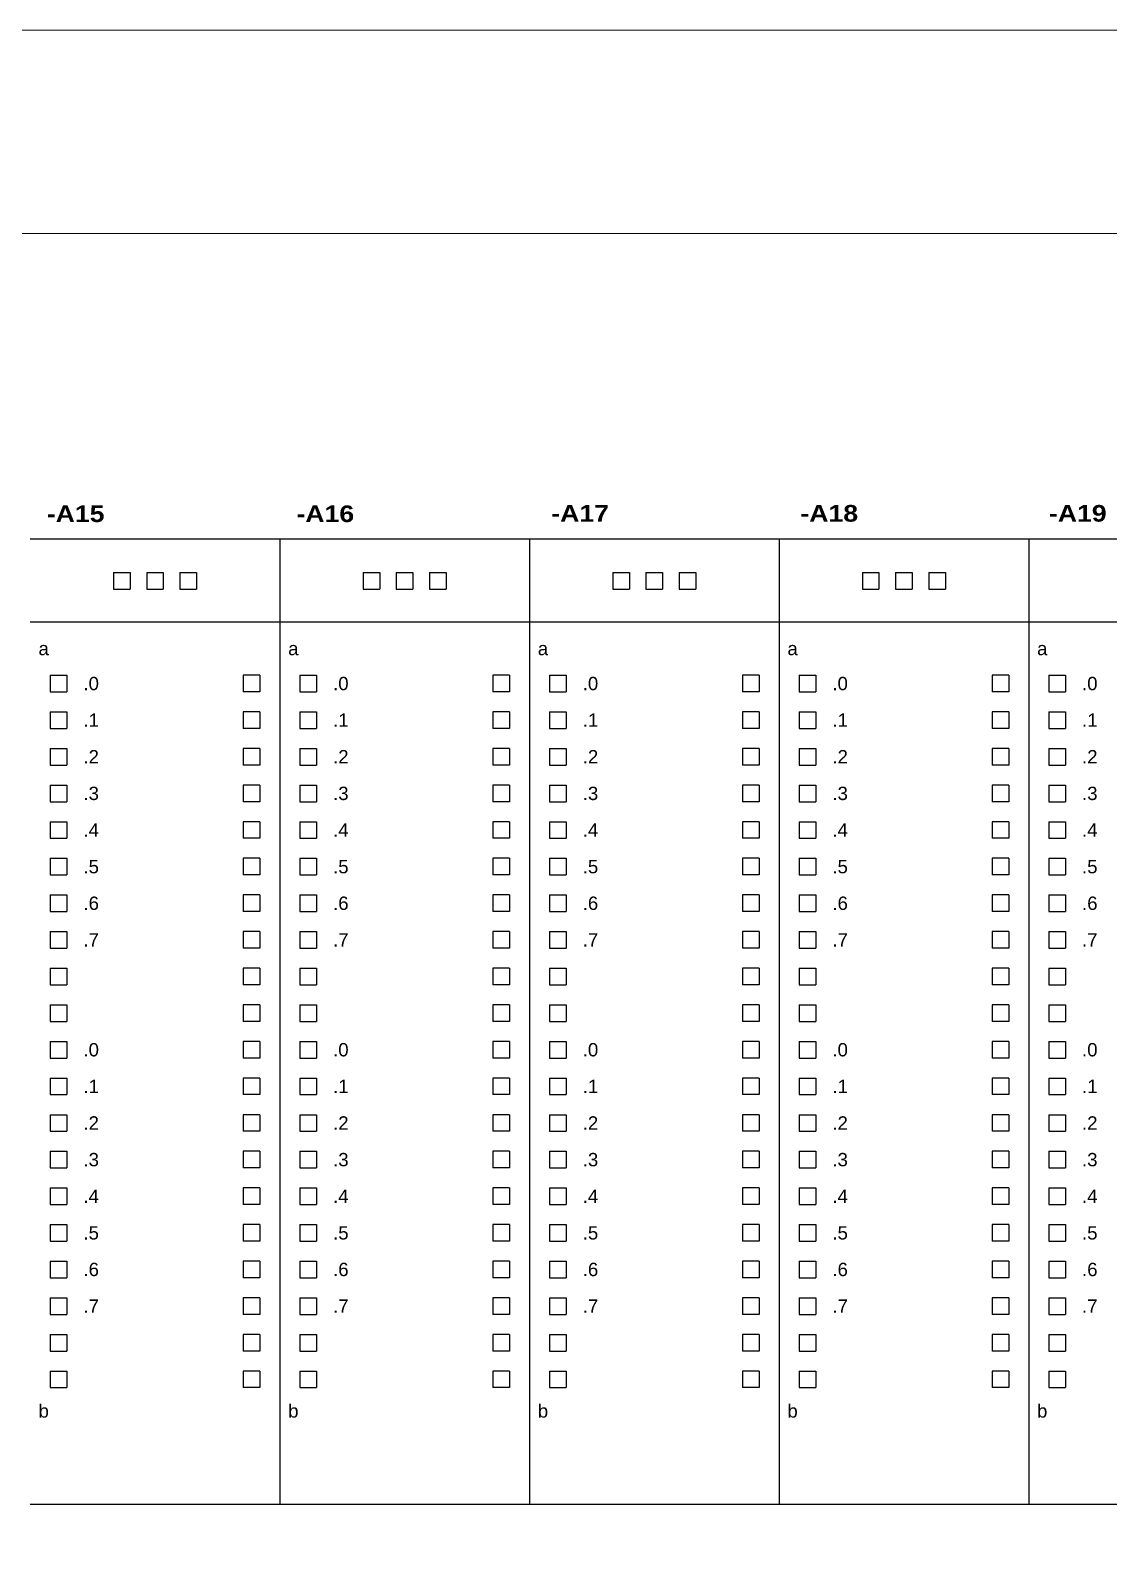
# Model space of a CAD drawing. Header units: centimetres. Extents: x 61 to 574780, y 25 to 618721.
# Drawn here: x 71170 to 88846, y 74276 to 99009 of the extents above; entities that cross this region are included whole.
import ezdxf
from ezdxf.enums import TextEntityAlignment as Align

# ---------------------------------------------------------------- set-up
doc = ezdxf.new("R2010")
doc.units = ezdxf.units.CM
doc.header["$LTSCALE"] = 25.4
doc.layers.add('Etiket-Line-L', color=7, linetype='Continuous')
doc.layers.add('EtIket-Line-S', color=2, linetype='Continuous')
doc.styles.add('Bold', font='Arial Black.ttf', dxfattribs={"height": 25.4})
doc.styles.get("Standard").update_dxf_attribs({"font": 'Arial.ttf', "height": 25.4})

# ---------------------------------------------------------------- blocks, each defined once
blk = doc.blocks.new('x5 Out Line')
at = {"lineweight": 15}
blk.add_lwpolyline([(395.797, 9.654), (395.797, 277.058), (9.654, 277.058), (9.654, 9.654)], close=True, dxfattribs=at)
at = {"layer": 'EtIket-Line-S', "lineweight": 9, "ltscale": 0.5}
blk.add_lwpolyline([(0, 0), (405.451, 0), (405.451, 286.712), (0, 286.712)], close=True, dxfattribs=at)

msp = doc.modelspace()

# ---------------------------------------------------------------- linework, layer by layer
at = {"ltscale": 500}
for p, q in [((71170, 90678), (75261, 90678)), ((75261, 90678), (75261, 74860)), ((75261, 90678), (79352, 90678)), ((79352, 90678), (79352, 74860)), ((79352, 90678), (83443, 90678)), ((83443, 90678), (83443, 74860)), ((83443, 90678), (87534, 90678)), ((87534, 90678), (87534, 74860)), ((87534, 90678), (91625, 90678)), ((73625, 90123), (73625, 89850)), ((73625, 90123), (73898, 90123)), ((73898, 90123), (73898, 89850)), ((77716, 90123), (77716, 89850)), ((77716, 90123), (77989, 90123)), ((77989, 90123), (77989, 89850)), ((81807, 90123), (81807, 89850)), ((81807, 90123), (82079, 90123)), ((82079, 90123), (82079, 89850)), ((85898, 90123), (85898, 89850)), ((85898, 90123), (86170, 90123)), ((86170, 90123), (86170, 89850)), ((73625, 89850), (73898, 89850)), ((77716, 89850), (77989, 89850)), ((81807, 89850), (82079, 89850)), ((85898, 89850), (86170, 89850)), ((71170, 89314), (75261, 89314)), ((75261, 89314), (79352, 89314)), ((79352, 89314), (83443, 89314)), ((83443, 89314), (87534, 89314)), ((87534, 89314), (91625, 89314)), ((74661, 88441), (74661, 88169)), ((74934, 88441), (74661, 88441)), ((74934, 88441), (74934, 88169)), ((78752, 88441), (78752, 88169)), ((79025, 88441), (78752, 88441)), ((79025, 88441), (79025, 88169)), ((82843, 88441), (82843, 88169)), ((83116, 88441), (82843, 88441)), ((83116, 88441), (83116, 88169)), ((86934, 88441), (86934, 88169)), ((87207, 88441), (86934, 88441)), ((87207, 88441), (87207, 88169)), ((74934, 88169), (74661, 88169)), ((79025, 88169), (78752, 88169)), ((83116, 88169), (82843, 88169)), ((87207, 88169), (86934, 88169)), ((74661, 87841), (74661, 87569)), ((74934, 87841), (74661, 87841)), ((74934, 87841), (74934, 87569)), ((78752, 87841), (78752, 87569)), ((79025, 87841), (78752, 87841)), ((79025, 87841), (79025, 87569)), ((82843, 87841), (82843, 87569)), ((83116, 87841), (82843, 87841)), ((83116, 87841), (83116, 87569)), ((86934, 87841), (86934, 87569)), ((87207, 87841), (86934, 87841)), ((87207, 87841), (87207, 87569)), ((74934, 87569), (74661, 87569)), ((79025, 87569), (78752, 87569)), ((83116, 87569), (82843, 87569)), ((87207, 87569), (86934, 87569)), ((74661, 87241), (74661, 86969)), ((74934, 87241), (74661, 87241)), ((74934, 87241), (74934, 86969)), ((78752, 87241), (78752, 86969)), ((79025, 87241), (78752, 87241)), ((79025, 87241), (79025, 86969)), ((82843, 87241), (82843, 86969)), ((83116, 87241), (82843, 87241)), ((83116, 87241), (83116, 86969)), ((86934, 87241), (86934, 86969)), ((87207, 87241), (86934, 87241)), ((87207, 87241), (87207, 86969)), ((74934, 86969), (74661, 86969)), ((79025, 86969), (78752, 86969)), ((83116, 86969), (82843, 86969)), ((87207, 86969), (86934, 86969)), ((74661, 86641), (74661, 86369)), ((74934, 86641), (74661, 86641)), ((74934, 86641), (74934, 86369)), ((78752, 86641), (78752, 86369)), ((79025, 86641), (78752, 86641)), ((79025, 86641), (79025, 86369)), ((82843, 86641), (82843, 86369)), ((83116, 86641), (82843, 86641)), ((83116, 86641), (83116, 86369)), ((86934, 86641), (86934, 86369)), ((87207, 86641), (86934, 86641)), ((87207, 86641), (87207, 86369)), ((74934, 86369), (74661, 86369)), ((79025, 86369), (78752, 86369)), ((83116, 86369), (82843, 86369)), ((87207, 86369), (86934, 86369)), ((74661, 86041), (74661, 85769)), ((74934, 86041), (74661, 86041)), ((74934, 86041), (74934, 85769)), ((78752, 86041), (78752, 85769)), ((79025, 86041), (78752, 86041)), ((79025, 86041), (79025, 85769)), ((82843, 86041), (82843, 85769)), ((83116, 86041), (82843, 86041)), ((83116, 86041), (83116, 85769)), ((86934, 86041), (86934, 85769)), ((87207, 86041), (86934, 86041)), ((87207, 86041), (87207, 85769)), ((74934, 85769), (74661, 85769)), ((79025, 85769), (78752, 85769)), ((83116, 85769), (82843, 85769)), ((87207, 85769), (86934, 85769)), ((74661, 85441), (74661, 85169)), ((74934, 85441), (74661, 85441)), ((74934, 85441), (74934, 85169)), ((78752, 85441), (78752, 85169)), ((79025, 85441), (78752, 85441)), ((79025, 85441), (79025, 85169)), ((82843, 85441), (82843, 85169)), ((83116, 85441), (82843, 85441)), ((83116, 85441), (83116, 85169)), ((86934, 85441), (86934, 85169)), ((87207, 85441), (86934, 85441)), ((87207, 85441), (87207, 85169)), ((74934, 85169), (74661, 85169)), ((79025, 85169), (78752, 85169)), ((83116, 85169), (82843, 85169)), ((87207, 85169), (86934, 85169)), ((74661, 84841), (74661, 84569)), ((74934, 84841), (74661, 84841)), ((74934, 84841), (74934, 84569)), ((78752, 84841), (78752, 84569)), ((79025, 84841), (78752, 84841)), ((79025, 84841), (79025, 84569)), ((82843, 84841), (82843, 84569)), ((83116, 84841), (82843, 84841)), ((83116, 84841), (83116, 84569)), ((86934, 84841), (86934, 84569)), ((87207, 84841), (86934, 84841)), ((87207, 84841), (87207, 84569)), ((74934, 84569), (74661, 84569)), ((79025, 84569), (78752, 84569)), ((83116, 84569), (82843, 84569)), ((87207, 84569), (86934, 84569)), ((74661, 84241), (74661, 83969)), ((74934, 84241), (74661, 84241)), ((74934, 84241), (74934, 83969)), ((78752, 84241), (78752, 83969)), ((79025, 84241), (78752, 84241)), ((79025, 84241), (79025, 83969)), ((82843, 84241), (82843, 83969)), ((83116, 84241), (82843, 84241)), ((83116, 84241), (83116, 83969)), ((86934, 84241), (86934, 83969)), ((87207, 84241), (86934, 84241)), ((87207, 84241), (87207, 83969)), ((74934, 83969), (74661, 83969)), ((79025, 83969), (78752, 83969)), ((83116, 83969), (82843, 83969)), ((87207, 83969), (86934, 83969)), ((71498, 83641), (71498, 83369)), ((71498, 83641), (71770, 83641)), ((71770, 83641), (71770, 83369)), ((74661, 83641), (74661, 83369)), ((74934, 83641), (74661, 83641)), ((74934, 83641), (74934, 83369)), ((75589, 83641), (75589, 83369)), ((75589, 83641), (75861, 83641)), ((75861, 83641), (75861, 83369)), ((78752, 83641), (78752, 83369)), ((79025, 83641), (78752, 83641)), ((79025, 83641), (79025, 83369)), ((79679, 83641), (79679, 83369)), ((79679, 83641), (79952, 83641)), ((79952, 83641), (79952, 83369)), ((82843, 83641), (82843, 83369)), ((83116, 83641), (82843, 83641)), ((83116, 83641), (83116, 83369)), ((83770, 83641), (83770, 83369)), ((83770, 83641), (84043, 83641)), ((84043, 83641), (84043, 83369)), ((86934, 83641), (86934, 83369)), ((87207, 83641), (86934, 83641)), ((87207, 83641), (87207, 83369)), ((87861, 83641), (87861, 83369)), ((87861, 83641), (88134, 83641)), ((88134, 83641), (88134, 83369)), ((71498, 83369), (71770, 83369)), ((74934, 83369), (74661, 83369)), ((75589, 83369), (75861, 83369)), ((79025, 83369), (78752, 83369)), ((79679, 83369), (79952, 83369)), ((83116, 83369), (82843, 83369)), ((83770, 83369), (84043, 83369)), ((87207, 83369), (86934, 83369)), ((87861, 83369), (88134, 83369)), ((71498, 83041), (71498, 82769)), ((71498, 83041), (71770, 83041)), ((71770, 83041), (71770, 82769)), ((74661, 83041), (74661, 82769)), ((74934, 83041), (74661, 83041)), ((74934, 83041), (74934, 82769)), ((75589, 83041), (75589, 82769)), ((75589, 83041), (75861, 83041)), ((75861, 83041), (75861, 82769)), ((78752, 83041), (78752, 82769)), ((79025, 83041), (78752, 83041)), ((79025, 83041), (79025, 82769)), ((79679, 83041), (79679, 82769)), ((79679, 83041), (79952, 83041)), ((79952, 83041), (79952, 82769)), ((82843, 83041), (82843, 82769)), ((83116, 83041), (82843, 83041)), ((83116, 83041), (83116, 82769)), ((83770, 83041), (83770, 82769)), ((83770, 83041), (84043, 83041)), ((84043, 83041), (84043, 82769)), ((86934, 83041), (86934, 82769)), ((87207, 83041), (86934, 83041)), ((87207, 83041), (87207, 82769)), ((87861, 83041), (87861, 82769)), ((87861, 83041), (88134, 83041)), ((88134, 83041), (88134, 82769)), ((71498, 82769), (71770, 82769)), ((74934, 82769), (74661, 82769)), ((75589, 82769), (75861, 82769)), ((79025, 82769), (78752, 82769)), ((79679, 82769), (79952, 82769)), ((83116, 82769), (82843, 82769)), ((83770, 82769), (84043, 82769)), ((87207, 82769), (86934, 82769)), ((87861, 82769), (88134, 82769)), ((74661, 82441), (74661, 82169)), ((74934, 82441), (74661, 82441)), ((74934, 82441), (74934, 82169)), ((78752, 82441), (78752, 82169)), ((79025, 82441), (78752, 82441)), ((79025, 82441), (79025, 82169)), ((82843, 82441), (82843, 82169)), ((83116, 82441), (82843, 82441)), ((83116, 82441), (83116, 82169)), ((86934, 82441), (86934, 82169)), ((87207, 82441), (86934, 82441)), ((87207, 82441), (87207, 82169)), ((74934, 82169), (74661, 82169)), ((79025, 82169), (78752, 82169)), ((83116, 82169), (82843, 82169)), ((87207, 82169), (86934, 82169)), ((74661, 81841), (74661, 81569)), ((74934, 81841), (74661, 81841)), ((74934, 81841), (74934, 81569)), ((78752, 81841), (78752, 81569)), ((79025, 81841), (78752, 81841)), ((79025, 81841), (79025, 81569)), ((82843, 81841), (82843, 81569)), ((83116, 81841), (82843, 81841)), ((83116, 81841), (83116, 81569)), ((86934, 81841), (86934, 81569)), ((87207, 81841), (86934, 81841)), ((87207, 81841), (87207, 81569)), ((74934, 81569), (74661, 81569)), ((79025, 81569), (78752, 81569)), ((83116, 81569), (82843, 81569)), ((87207, 81569), (86934, 81569)), ((74661, 81241), (74661, 80969)), ((74934, 81241), (74661, 81241)), ((74934, 81241), (74934, 80969)), ((78752, 81241), (78752, 80969)), ((79025, 81241), (78752, 81241)), ((79025, 81241), (79025, 80969)), ((82843, 81241), (82843, 80969)), ((83116, 81241), (82843, 81241)), ((83116, 81241), (83116, 80969)), ((86934, 81241), (86934, 80969)), ((87207, 81241), (86934, 81241)), ((87207, 81241), (87207, 80969)), ((74934, 80969), (74661, 80969)), ((79025, 80969), (78752, 80969)), ((83116, 80969), (82843, 80969)), ((87207, 80969), (86934, 80969)), ((74661, 80641), (74661, 80369)), ((74934, 80641), (74661, 80641)), ((74934, 80641), (74934, 80369)), ((78752, 80641), (78752, 80369)), ((79025, 80641), (78752, 80641)), ((79025, 80641), (79025, 80369)), ((82843, 80641), (82843, 80369)), ((83116, 80641), (82843, 80641)), ((83116, 80641), (83116, 80369)), ((86934, 80641), (86934, 80369)), ((87207, 80641), (86934, 80641)), ((87207, 80641), (87207, 80369)), ((74934, 80369), (74661, 80369)), ((79025, 80369), (78752, 80369)), ((83116, 80369), (82843, 80369)), ((87207, 80369), (86934, 80369)), ((74661, 80041), (74661, 79769)), ((74934, 80041), (74661, 80041)), ((74934, 80041), (74934, 79769)), ((78752, 80041), (78752, 79769)), ((79025, 80041), (78752, 80041)), ((79025, 80041), (79025, 79769)), ((82843, 80041), (82843, 79769)), ((83116, 80041), (82843, 80041)), ((83116, 80041), (83116, 79769)), ((86934, 80041), (86934, 79769)), ((87207, 80041), (86934, 80041)), ((87207, 80041), (87207, 79769)), ((74934, 79769), (74661, 79769)), ((79025, 79769), (78752, 79769)), ((83116, 79769), (82843, 79769)), ((87207, 79769), (86934, 79769)), ((74661, 79441), (74661, 79169)), ((74934, 79441), (74661, 79441)), ((74934, 79441), (74934, 79169)), ((78752, 79441), (78752, 79169)), ((79025, 79441), (78752, 79441)), ((79025, 79441), (79025, 79169)), ((82843, 79441), (82843, 79169)), ((83116, 79441), (82843, 79441)), ((83116, 79441), (83116, 79169)), ((86934, 79441), (86934, 79169)), ((87207, 79441), (86934, 79441)), ((87207, 79441), (87207, 79169)), ((74934, 79169), (74661, 79169)), ((79025, 79169), (78752, 79169)), ((83116, 79169), (82843, 79169)), ((87207, 79169), (86934, 79169)), ((74661, 78841), (74661, 78569)), ((74934, 78841), (74661, 78841)), ((74934, 78841), (74934, 78569)), ((78752, 78841), (78752, 78569)), ((79025, 78841), (78752, 78841)), ((79025, 78841), (79025, 78569)), ((82843, 78841), (82843, 78569)), ((83116, 78841), (82843, 78841)), ((83116, 78841), (83116, 78569)), ((86934, 78841), (86934, 78569)), ((87207, 78841), (86934, 78841)), ((87207, 78841), (87207, 78569)), ((74934, 78569), (74661, 78569)), ((79025, 78569), (78752, 78569)), ((83116, 78569), (82843, 78569)), ((87207, 78569), (86934, 78569)), ((74661, 78241), (74661, 77969)), ((74934, 78241), (74661, 78241)), ((74934, 78241), (74934, 77969)), ((78752, 78241), (78752, 77969)), ((79025, 78241), (78752, 78241)), ((79025, 78241), (79025, 77969)), ((82843, 78241), (82843, 77969)), ((83116, 78241), (82843, 78241)), ((83116, 78241), (83116, 77969)), ((86934, 78241), (86934, 77969)), ((87207, 78241), (86934, 78241)), ((87207, 78241), (87207, 77969)), ((74934, 77969), (74661, 77969)), ((79025, 77969), (78752, 77969)), ((83116, 77969), (82843, 77969)), ((87207, 77969), (86934, 77969)), ((71498, 77641), (71498, 77369)), ((71498, 77641), (71770, 77641)), ((71770, 77641), (71770, 77369)), ((74661, 77641), (74661, 77369)), ((74934, 77641), (74661, 77641)), ((74934, 77641), (74934, 77369)), ((75589, 77641), (75589, 77369)), ((75589, 77641), (75861, 77641)), ((75861, 77641), (75861, 77369)), ((78752, 77641), (78752, 77369)), ((79025, 77641), (78752, 77641)), ((79025, 77641), (79025, 77369)), ((79679, 77641), (79679, 77369)), ((79679, 77641), (79952, 77641)), ((79952, 77641), (79952, 77369)), ((82843, 77641), (82843, 77369)), ((83116, 77641), (82843, 77641)), ((83116, 77641), (83116, 77369)), ((83770, 77641), (83770, 77369)), ((83770, 77641), (84043, 77641)), ((84043, 77641), (84043, 77369)), ((86934, 77641), (86934, 77369)), ((87207, 77641), (86934, 77641)), ((87207, 77641), (87207, 77369)), ((87861, 77641), (87861, 77369)), ((87861, 77641), (88134, 77641)), ((88134, 77641), (88134, 77369)), ((71498, 77369), (71770, 77369)), ((74934, 77369), (74661, 77369)), ((75589, 77369), (75861, 77369)), ((79025, 77369), (78752, 77369)), ((79679, 77369), (79952, 77369)), ((83116, 77369), (82843, 77369)), ((83770, 77369), (84043, 77369)), ((87207, 77369), (86934, 77369)), ((87861, 77369), (88134, 77369)), ((71498, 77041), (71498, 76769)), ((71498, 77041), (71770, 77041)), ((71770, 77041), (71770, 76769)), ((74661, 77041), (74661, 76769)), ((74934, 77041), (74661, 77041)), ((74934, 77041), (74934, 76769)), ((75589, 77041), (75589, 76769)), ((75589, 77041), (75861, 77041)), ((75861, 77041), (75861, 76769)), ((78752, 77041), (78752, 76769)), ((79025, 77041), (78752, 77041)), ((79025, 77041), (79025, 76769)), ((79679, 77041), (79679, 76769)), ((79679, 77041), (79952, 77041)), ((79952, 77041), (79952, 76769)), ((82843, 77041), (82843, 76769)), ((83116, 77041), (82843, 77041)), ((83116, 77041), (83116, 76769)), ((83770, 77041), (83770, 76769)), ((83770, 77041), (84043, 77041)), ((84043, 77041), (84043, 76769)), ((86934, 77041), (86934, 76769)), ((87207, 77041), (86934, 77041)), ((87207, 77041), (87207, 76769)), ((87861, 77041), (87861, 76769)), ((87861, 77041), (88134, 77041)), ((88134, 77041), (88134, 76769)), ((71498, 76769), (71770, 76769)), ((74934, 76769), (74661, 76769)), ((75589, 76769), (75861, 76769)), ((79025, 76769), (78752, 76769)), ((79679, 76769), (79952, 76769)), ((83116, 76769), (82843, 76769)), ((83770, 76769), (84043, 76769)), ((87207, 76769), (86934, 76769)), ((87861, 76769), (88134, 76769)), ((71170, 74860), (75261, 74860)), ((75261, 74860), (79352, 74860)), ((79352, 74860), (83443, 74860)), ((83443, 74860), (87534, 74860)), ((87534, 74860), (91625, 74860))]:
    msp.add_line(p, q, dxfattribs=at)
at = {"color": 3, "ltscale": 500}
for p, q in [((72534, 90123), (72534, 89850)), ((72534, 90123), (72807, 90123)), ((72807, 90123), (72807, 89850)), ((76625, 90123), (76625, 89850)), ((76625, 90123), (76898, 90123)), ((76898, 90123), (76898, 89850)), ((80716, 90123), (80716, 89850)), ((80716, 90123), (80989, 90123)), ((80989, 90123), (80989, 89850)), ((84807, 90123), (84807, 89850)), ((84807, 90123), (85079, 90123)), ((85079, 90123), (85079, 89850)), ((72534, 89850), (72807, 89850)), ((76625, 89850), (76898, 89850)), ((80716, 89850), (80989, 89850)), ((84807, 89850), (85079, 89850)), ((71498, 88441), (71498, 88169)), ((71498, 88441), (71770, 88441)), ((71770, 88441), (71770, 88169)), ((75589, 88441), (75589, 88169)), ((75589, 88441), (75861, 88441)), ((75861, 88441), (75861, 88169)), ((79679, 88441), (79679, 88169)), ((79679, 88441), (79952, 88441)), ((79952, 88441), (79952, 88169)), ((83770, 88441), (83770, 88169)), ((83770, 88441), (84043, 88441)), ((84043, 88441), (84043, 88169)), ((87861, 88441), (87861, 88169)), ((87861, 88441), (88134, 88441)), ((88134, 88441), (88134, 88169)), ((71498, 88169), (71770, 88169)), ((75589, 88169), (75861, 88169)), ((79679, 88169), (79952, 88169)), ((83770, 88169), (84043, 88169)), ((87861, 88169), (88134, 88169)), ((71498, 87841), (71498, 87569)), ((71498, 87841), (71770, 87841)), ((71770, 87841), (71770, 87569)), ((75589, 87841), (75589, 87569)), ((75589, 87841), (75861, 87841)), ((75861, 87841), (75861, 87569)), ((79679, 87841), (79679, 87569)), ((79679, 87841), (79952, 87841)), ((79952, 87841), (79952, 87569)), ((83770, 87841), (83770, 87569)), ((83770, 87841), (84043, 87841)), ((84043, 87841), (84043, 87569)), ((87861, 87841), (87861, 87569)), ((87861, 87841), (88134, 87841)), ((88134, 87841), (88134, 87569)), ((71498, 87569), (71770, 87569)), ((75589, 87569), (75861, 87569)), ((79679, 87569), (79952, 87569)), ((83770, 87569), (84043, 87569)), ((87861, 87569), (88134, 87569)), ((71498, 87241), (71498, 86969)), ((71498, 87241), (71770, 87241)), ((71770, 87241), (71770, 86969)), ((75589, 87241), (75589, 86969)), ((75589, 87241), (75861, 87241)), ((75861, 87241), (75861, 86969)), ((79679, 87241), (79679, 86969)), ((79679, 87241), (79952, 87241)), ((79952, 87241), (79952, 86969)), ((83770, 87241), (83770, 86969)), ((83770, 87241), (84043, 87241)), ((84043, 87241), (84043, 86969)), ((87861, 87241), (87861, 86969)), ((87861, 87241), (88134, 87241)), ((88134, 87241), (88134, 86969)), ((71498, 86969), (71770, 86969)), ((75589, 86969), (75861, 86969)), ((79679, 86969), (79952, 86969)), ((83770, 86969), (84043, 86969)), ((87861, 86969), (88134, 86969)), ((71498, 86641), (71498, 86369)), ((71498, 86641), (71770, 86641)), ((71770, 86641), (71770, 86369)), ((75589, 86641), (75589, 86369)), ((75589, 86641), (75861, 86641)), ((75861, 86641), (75861, 86369)), ((79679, 86641), (79679, 86369)), ((79679, 86641), (79952, 86641)), ((79952, 86641), (79952, 86369)), ((83770, 86641), (83770, 86369)), ((83770, 86641), (84043, 86641)), ((84043, 86641), (84043, 86369)), ((87861, 86641), (87861, 86369)), ((87861, 86641), (88134, 86641)), ((88134, 86641), (88134, 86369)), ((71498, 86369), (71770, 86369)), ((75589, 86369), (75861, 86369)), ((79679, 86369), (79952, 86369)), ((83770, 86369), (84043, 86369)), ((87861, 86369), (88134, 86369)), ((71498, 86041), (71498, 85769)), ((71498, 86041), (71770, 86041)), ((71770, 86041), (71770, 85769)), ((75589, 86041), (75589, 85769)), ((75589, 86041), (75861, 86041)), ((75861, 86041), (75861, 85769)), ((79679, 86041), (79679, 85769)), ((79679, 86041), (79952, 86041)), ((79952, 86041), (79952, 85769)), ((83770, 86041), (83770, 85769)), ((83770, 86041), (84043, 86041)), ((84043, 86041), (84043, 85769)), ((87861, 86041), (87861, 85769)), ((87861, 86041), (88134, 86041)), ((88134, 86041), (88134, 85769)), ((71498, 85769), (71770, 85769)), ((75589, 85769), (75861, 85769)), ((79679, 85769), (79952, 85769)), ((83770, 85769), (84043, 85769)), ((87861, 85769), (88134, 85769)), ((71498, 85441), (71498, 85169)), ((71498, 85441), (71770, 85441)), ((71770, 85441), (71770, 85169)), ((75589, 85441), (75589, 85169)), ((75589, 85441), (75861, 85441)), ((75861, 85441), (75861, 85169)), ((79679, 85441), (79679, 85169)), ((79679, 85441), (79952, 85441)), ((79952, 85441), (79952, 85169)), ((83770, 85441), (83770, 85169)), ((83770, 85441), (84043, 85441)), ((84043, 85441), (84043, 85169)), ((87861, 85441), (87861, 85169)), ((87861, 85441), (88134, 85441)), ((88134, 85441), (88134, 85169)), ((71498, 85169), (71770, 85169)), ((75589, 85169), (75861, 85169)), ((79679, 85169), (79952, 85169)), ((83770, 85169), (84043, 85169)), ((87861, 85169), (88134, 85169)), ((71498, 84841), (71498, 84569)), ((71498, 84841), (71770, 84841)), ((71770, 84841), (71770, 84569)), ((75589, 84841), (75589, 84569)), ((75589, 84841), (75861, 84841)), ((75861, 84841), (75861, 84569)), ((79679, 84841), (79679, 84569)), ((79679, 84841), (79952, 84841)), ((79952, 84841), (79952, 84569)), ((83770, 84841), (83770, 84569)), ((83770, 84841), (84043, 84841)), ((84043, 84841), (84043, 84569)), ((87861, 84841), (87861, 84569)), ((87861, 84841), (88134, 84841)), ((88134, 84841), (88134, 84569)), ((71498, 84569), (71770, 84569)), ((75589, 84569), (75861, 84569)), ((79679, 84569), (79952, 84569)), ((83770, 84569), (84043, 84569)), ((87861, 84569), (88134, 84569)), ((71498, 84241), (71498, 83969)), ((71498, 84241), (71770, 84241)), ((71770, 84241), (71770, 83969)), ((75589, 84241), (75589, 83969)), ((75589, 84241), (75861, 84241)), ((75861, 84241), (75861, 83969)), ((79679, 84241), (79679, 83969)), ((79679, 84241), (79952, 84241)), ((79952, 84241), (79952, 83969)), ((83770, 84241), (83770, 83969)), ((83770, 84241), (84043, 84241)), ((84043, 84241), (84043, 83969)), ((87861, 84241), (87861, 83969)), ((87861, 84241), (88134, 84241)), ((88134, 84241), (88134, 83969)), ((71498, 83969), (71770, 83969)), ((75589, 83969), (75861, 83969)), ((79679, 83969), (79952, 83969)), ((83770, 83969), (84043, 83969)), ((87861, 83969), (88134, 83969)), ((71498, 82441), (71498, 82169)), ((71498, 82441), (71770, 82441)), ((71770, 82441), (71770, 82169)), ((75589, 82441), (75589, 82169)), ((75589, 82441), (75861, 82441)), ((75861, 82441), (75861, 82169)), ((79679, 82441), (79679, 82169)), ((79679, 82441), (79952, 82441)), ((79952, 82441), (79952, 82169)), ((83770, 82441), (83770, 82169)), ((83770, 82441), (84043, 82441)), ((84043, 82441), (84043, 82169)), ((87861, 82441), (87861, 82169)), ((87861, 82441), (88134, 82441)), ((88134, 82441), (88134, 82169)), ((71498, 82169), (71770, 82169)), ((75589, 82169), (75861, 82169)), ((79679, 82169), (79952, 82169)), ((83770, 82169), (84043, 82169)), ((87861, 82169), (88134, 82169)), ((71498, 81841), (71498, 81569)), ((71498, 81841), (71770, 81841)), ((71770, 81841), (71770, 81569)), ((75589, 81841), (75589, 81569)), ((75589, 81841), (75861, 81841)), ((75861, 81841), (75861, 81569)), ((79679, 81841), (79679, 81569)), ((79679, 81841), (79952, 81841)), ((79952, 81841), (79952, 81569)), ((83770, 81841), (83770, 81569)), ((83770, 81841), (84043, 81841)), ((84043, 81841), (84043, 81569)), ((87861, 81841), (87861, 81569)), ((87861, 81841), (88134, 81841)), ((88134, 81841), (88134, 81569)), ((71498, 81569), (71770, 81569)), ((75589, 81569), (75861, 81569)), ((79679, 81569), (79952, 81569)), ((83770, 81569), (84043, 81569)), ((87861, 81569), (88134, 81569)), ((71498, 81241), (71498, 80969)), ((71498, 81241), (71770, 81241)), ((71770, 81241), (71770, 80969)), ((75589, 81241), (75589, 80969)), ((75589, 81241), (75861, 81241)), ((75861, 81241), (75861, 80969)), ((79679, 81241), (79679, 80969)), ((79679, 81241), (79952, 81241)), ((79952, 81241), (79952, 80969)), ((83770, 81241), (83770, 80969)), ((83770, 81241), (84043, 81241)), ((84043, 81241), (84043, 80969)), ((87861, 81241), (87861, 80969)), ((87861, 81241), (88134, 81241)), ((88134, 81241), (88134, 80969)), ((71498, 80969), (71770, 80969)), ((75589, 80969), (75861, 80969)), ((79679, 80969), (79952, 80969)), ((83770, 80969), (84043, 80969)), ((87861, 80969), (88134, 80969)), ((71498, 80641), (71498, 80369)), ((71498, 80641), (71770, 80641)), ((71770, 80641), (71770, 80369)), ((75589, 80641), (75589, 80369)), ((75589, 80641), (75861, 80641)), ((75861, 80641), (75861, 80369)), ((79679, 80641), (79679, 80369)), ((79679, 80641), (79952, 80641)), ((79952, 80641), (79952, 80369)), ((83770, 80641), (83770, 80369)), ((83770, 80641), (84043, 80641)), ((84043, 80641), (84043, 80369)), ((87861, 80641), (87861, 80369)), ((87861, 80641), (88134, 80641)), ((88134, 80641), (88134, 80369)), ((71498, 80369), (71770, 80369)), ((75589, 80369), (75861, 80369)), ((79679, 80369), (79952, 80369)), ((83770, 80369), (84043, 80369)), ((87861, 80369), (88134, 80369)), ((71498, 80041), (71498, 79769)), ((71498, 80041), (71770, 80041)), ((71770, 80041), (71770, 79769)), ((75589, 80041), (75589, 79769)), ((75589, 80041), (75861, 80041)), ((75861, 80041), (75861, 79769)), ((79679, 80041), (79679, 79769)), ((79679, 80041), (79952, 80041)), ((79952, 80041), (79952, 79769)), ((83770, 80041), (83770, 79769)), ((83770, 80041), (84043, 80041)), ((84043, 80041), (84043, 79769)), ((87861, 80041), (87861, 79769)), ((87861, 80041), (88134, 80041)), ((88134, 80041), (88134, 79769)), ((71498, 79769), (71770, 79769)), ((75589, 79769), (75861, 79769)), ((79679, 79769), (79952, 79769)), ((83770, 79769), (84043, 79769)), ((87861, 79769), (88134, 79769)), ((71498, 79441), (71498, 79169)), ((71498, 79441), (71770, 79441)), ((71770, 79441), (71770, 79169)), ((75589, 79441), (75589, 79169)), ((75589, 79441), (75861, 79441)), ((75861, 79441), (75861, 79169)), ((79679, 79441), (79679, 79169)), ((79679, 79441), (79952, 79441)), ((79952, 79441), (79952, 79169)), ((83770, 79441), (83770, 79169)), ((83770, 79441), (84043, 79441)), ((84043, 79441), (84043, 79169)), ((87861, 79441), (87861, 79169)), ((87861, 79441), (88134, 79441)), ((88134, 79441), (88134, 79169)), ((71498, 79169), (71770, 79169)), ((75589, 79169), (75861, 79169)), ((79679, 79169), (79952, 79169)), ((83770, 79169), (84043, 79169)), ((87861, 79169), (88134, 79169)), ((71498, 78841), (71498, 78569)), ((71498, 78841), (71770, 78841)), ((71770, 78841), (71770, 78569)), ((75589, 78841), (75589, 78569)), ((75589, 78841), (75861, 78841)), ((75861, 78841), (75861, 78569)), ((79679, 78841), (79679, 78569)), ((79679, 78841), (79952, 78841)), ((79952, 78841), (79952, 78569)), ((83770, 78841), (83770, 78569)), ((83770, 78841), (84043, 78841)), ((84043, 78841), (84043, 78569)), ((87861, 78841), (87861, 78569)), ((87861, 78841), (88134, 78841)), ((88134, 78841), (88134, 78569)), ((71498, 78569), (71770, 78569)), ((75589, 78569), (75861, 78569)), ((79679, 78569), (79952, 78569)), ((83770, 78569), (84043, 78569)), ((87861, 78569), (88134, 78569)), ((71498, 78241), (71498, 77969)), ((71498, 78241), (71770, 78241)), ((71770, 78241), (71770, 77969)), ((75589, 78241), (75589, 77969)), ((75589, 78241), (75861, 78241)), ((75861, 78241), (75861, 77969)), ((79679, 78241), (79679, 77969)), ((79679, 78241), (79952, 78241)), ((79952, 78241), (79952, 77969)), ((83770, 78241), (83770, 77969)), ((83770, 78241), (84043, 78241)), ((84043, 78241), (84043, 77969)), ((87861, 78241), (87861, 77969)), ((87861, 78241), (88134, 78241)), ((88134, 78241), (88134, 77969)), ((71498, 77969), (71770, 77969)), ((75589, 77969), (75861, 77969)), ((79679, 77969), (79952, 77969)), ((83770, 77969), (84043, 77969)), ((87861, 77969), (88134, 77969))]:
    msp.add_line(p, q, dxfattribs=at)
at = {"color": 1, "ltscale": 500}
for p, q in [((73080, 90123), (73080, 89850)), ((73080, 90123), (73352, 90123)), ((73352, 90123), (73352, 89850)), ((77170, 90123), (77170, 89850)), ((77170, 90123), (77443, 90123)), ((77443, 90123), (77443, 89850)), ((81261, 90123), (81261, 89850)), ((81261, 90123), (81534, 90123)), ((81534, 90123), (81534, 89850)), ((85352, 90123), (85352, 89850)), ((85352, 90123), (85625, 90123)), ((85625, 90123), (85625, 89850)), ((73080, 89850), (73352, 89850)), ((77170, 89850), (77443, 89850)), ((81261, 89850), (81534, 89850)), ((85352, 89850), (85625, 89850))]:
    msp.add_line(p, q, dxfattribs=at)

# ---------------------------------------------------------------- block references
at = {"layer": 'Etiket-Line-L', "lineweight": 0, "xscale": 345.057685819875, "yscale": 345.057685819875, "zscale": 345.057685819875}
msp.add_blockref('x5 Out Line', (112, 77), dxfattribs=at)

# ---------------------------------------------------------------- texts
at = {"ltscale": 500, "style": 'Bold'}
for s, p in [('-A15', (71443, 90950)), ('-A16', (75534, 90950)), ('-A17', (79710, 90957)), ('-A18', (83792, 90957)), ('-A19', (87865, 90957))]:
    msp.add_text(s, height=272.7, dxfattribs=at).set_placement(p)
at = {"ltscale": 500}
for p in [(71307, 88769), (75398, 88769), (79489, 88769), (83579, 88769), (87670, 88769)]:
    msp.add_text('a', height=218, dxfattribs=at).set_placement(p)
for s, p in [('.0', (72043, 88305)), ('.0', (76134, 88305)), ('.0', (80225, 88305)), ('.0', (84316, 88305)), ('.0', (88407, 88305)), ('.1', (72043, 87705)), ('.1', (76134, 87705)), ('.1', (80225, 87705)), ('.1', (84316, 87705)), ('.1', (88407, 87705)), ('.2', (72043, 87105)), ('.2', (76134, 87105)), ('.2', (80225, 87105)), ('.2', (84316, 87105)), ('.2', (88407, 87105)), ('.3', (72043, 86505)), ('.3', (76134, 86505)), ('.3', (80225, 86505)), ('.3', (84316, 86505)), ('.3', (88407, 86505)), ('.4', (72043, 85905)), ('.4', (76134, 85905)), ('.4', (80225, 85905)), ('.4', (84316, 85905)), ('.4', (88407, 85905)), ('.5', (72043, 85305)), ('.5', (76134, 85305)), ('.5', (80225, 85305)), ('.5', (84316, 85305)), ('.5', (88407, 85305)), ('.6', (72043, 84705)), ('.6', (76134, 84705)), ('.6', (80225, 84705)), ('.6', (84316, 84705)), ('.6', (88407, 84705)), ('.7', (72043, 84105)), ('.7', (76134, 84105)), ('.7', (80225, 84105)), ('.7', (84316, 84105)), ('.7', (88407, 84105)), ('.0', (72043, 82305)), ('.0', (76134, 82305)), ('.0', (80225, 82305)), ('.0', (84316, 82305)), ('.0', (88407, 82305)), ('.1', (72043, 81705)), ('.1', (76134, 81705)), ('.1', (80225, 81705)), ('.1', (84316, 81705)), ('.1', (88407, 81705)), ('.2', (72043, 81105)), ('.2', (76134, 81105)), ('.2', (80225, 81105)), ('.2', (84316, 81105)), ('.2', (88407, 81105)), ('.3', (72043, 80505)), ('.3', (76134, 80505)), ('.3', (80225, 80505)), ('.3', (84316, 80505)), ('.3', (88407, 80505)), ('.4', (72043, 79905)), ('.4', (76134, 79905)), ('.4', (80225, 79905)), ('.4', (84316, 79905)), ('.4', (88407, 79905)), ('.5', (72043, 79305)), ('.5', (76134, 79305)), ('.5', (80225, 79305)), ('.5', (84316, 79305)), ('.5', (88407, 79305)), ('.6', (72043, 78705)), ('.6', (76134, 78705)), ('.6', (80225, 78705)), ('.6', (84316, 78705)), ('.6', (88407, 78705)), ('.7', (72043, 78105)), ('.7', (76134, 78105)), ('.7', (80225, 78105)), ('.7', (84316, 78105)), ('.7', (88407, 78105))]:
    msp.add_text(s, height=218.2, dxfattribs=at).set_placement(p, align=Align.MIDDLE_LEFT)
for p in [(71307, 76496), (75398, 76496), (79489, 76496), (83579, 76496), (87670, 76496)]:
    msp.add_text('b', height=218, dxfattribs=at).set_placement(p, align=Align.TOP_LEFT)

doc.saveas('drawing.dxf')
